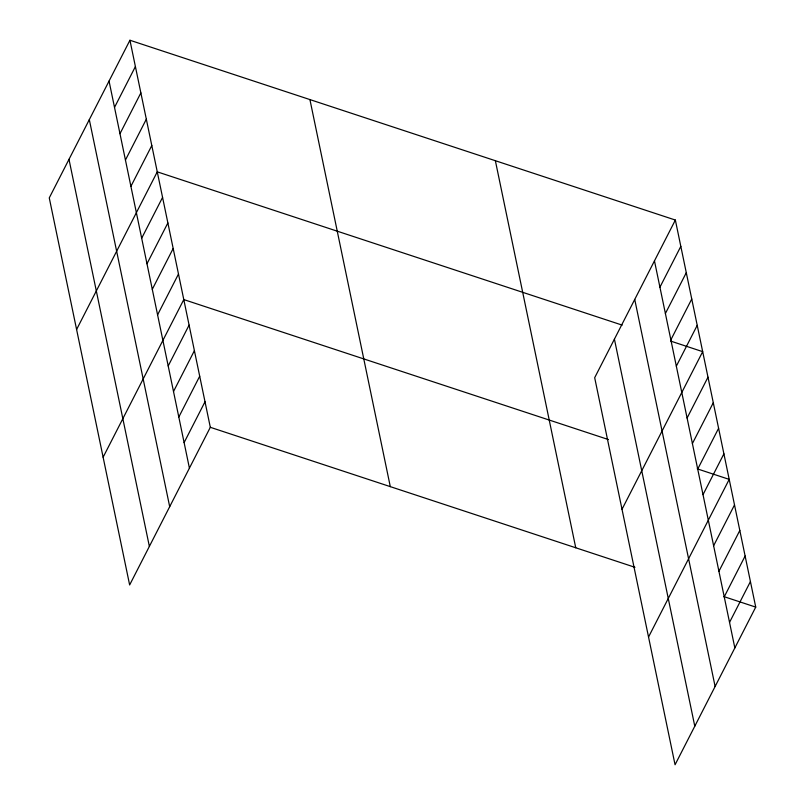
<?xml version="1.0" encoding="UTF-8"?>
<svg xmlns="http://www.w3.org/2000/svg" width="805" height="805" viewBox="0 0 805 805"><rect width="100%" height="100%" fill="white"/><g stroke="black" fill="none" stroke-linecap="round" stroke-linejoin="round"><path stroke-width="1.21" d="M129.937 40.25L49.266 197.889L129.645 584.953L210.316 427.304L129.937 40.25L675.355 220.047L755.734 607.111L675.063 764.75L594.684 377.696L675.355 220.047M114.511 107.397L135.401 66.573M119.975 133.721L140.865 92.887M125.439 160.034L146.329 119.21M130.903 186.358L151.803 145.534M76.596 329.497L157.267 171.847L622.164 325.109M141.68 238.22L162.57 197.396M146.983 263.768L167.873 222.945M152.286 289.317L173.176 248.483M157.589 314.856L178.489 274.032M103.121 457.22L183.792 299.581L608.429 439.56M168.205 365.953L189.095 325.119M173.508 391.502L194.397 350.668M178.811 417.04L199.7 376.217M184.114 442.589L205.013 401.765M659.929 287.194L680.819 246.37M665.393 313.517L686.293 272.694M670.857 339.841L691.757 299.007M676.331 366.154L697.221 325.331M622.013 509.293L702.685 351.654L670.716 341.109M687.098 418.026L707.987 377.193M692.401 443.565L713.29 402.742M697.704 469.114L718.603 428.29M703.017 494.662L723.906 453.829M648.538 637.017L729.209 479.377L697.241 468.842M713.622 545.75L734.512 504.926M718.925 571.298L739.815 530.465M724.228 596.847L745.128 556.014M729.541 622.386L750.431 581.562M210.316 427.304L634.954 567.294M723.765 596.565L755.734 607.111M654.465 260.88L734.844 647.934M634.732 299.43L715.112 686.484M614.416 339.147L694.785 726.201M495.367 160.718L575.746 547.772M309.925 99.589L390.304 486.643M109.047 81.074L189.417 468.138M89.315 119.623L169.694 506.687M68.989 159.34L149.368 546.404"/></g></svg>
